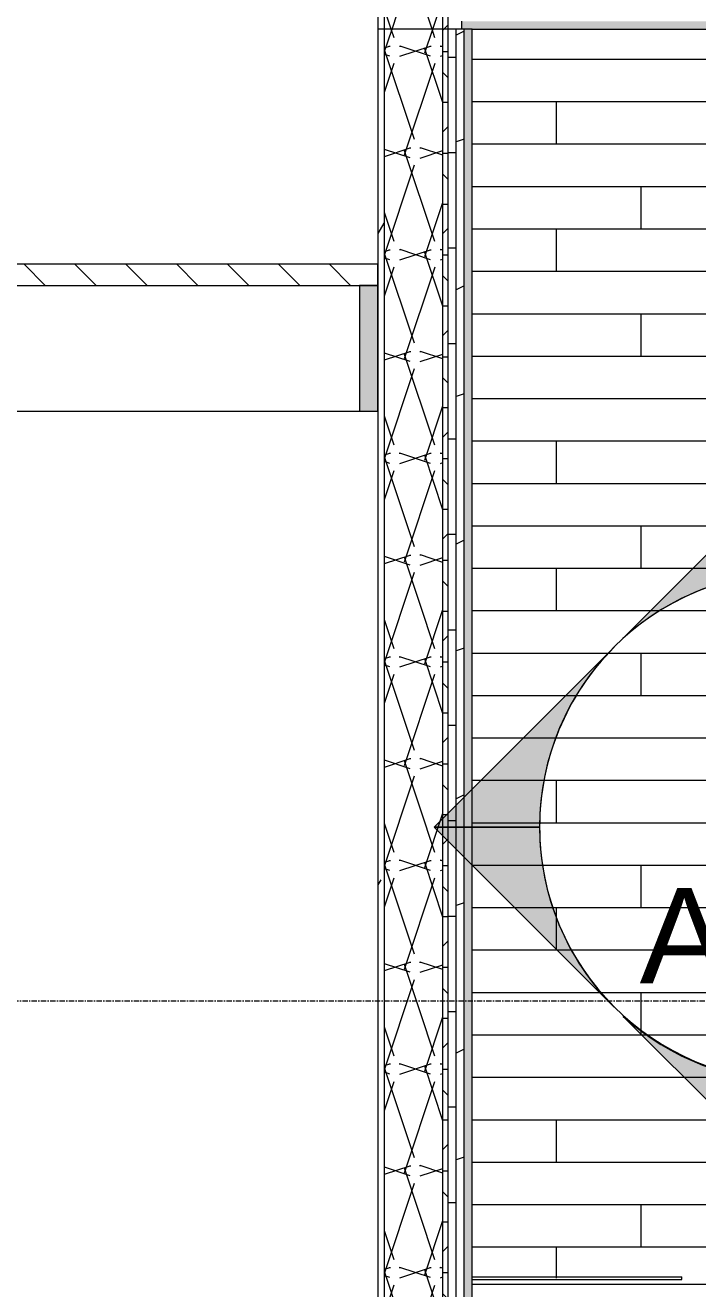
# Model space of a CAD drawing. Header units: inches. Extents: x 9661 to 16490, y -393 to 647.
# Drawn here: x 12047.8 to 12111.2, y 108.9 to 228 of the extents above; entities that cross this region are included whole.
import ezdxf

# ---------------------------------------------------------------- set-up
doc = ezdxf.new("R2010")
doc.units = ezdxf.units.IN
doc.header["$MEASUREMENT"] = 0
doc.linetypes.add('Grid Line 1_2_', pattern=[0.8749999999999999, 0.4999999999999999, -0.125, 0.125, -0.125])
for name, color, linetype, lineweight in [('0-1', 7, 'Continuous', 5), ('A-CLNG', 13, 'Continuous', 13), ('A-CLNG-1', 55, 'Continuous', 9), ('A-CLNG-3', 13, 'Continuous', 9), ('A-FLOR-LEVL-1', 51, 'Grid Line 1_2_', 9), ('A-WALL-11', 113, 'Continuous', 9), ('A-WALL-5', 55, 'Continuous', 9), ('A-WALL-8', 13, 'Continuous', 13), ('A-WALL-PATT-1', 55, 'Continuous', 9), ('A-WALL-PATT-2', 45, 'Continuous', 9), ('G-ANNO-SYMB', 111, 'Continuous', 9), ('S-STRS-1', 21, 'Continuous', 5), ('S-STRS-2', 55, 'Continuous', 9), ('S-STRS-3', 7, 'Continuous', 9), ('S-STRS-4', 45, 'Continuous', 9)]:
    doc.layers.add(name, color=color, linetype=linetype, lineweight=lineweight)
doc.styles.add('Arial', font='arial.ttf', dxfattribs={"height": 8.999999999999991})
pattern_1 = [(0, (10995.947, 72), (0, 4.798), []), (315, (10995.947, 72), (4.798426617131912, 0), [6.786, -6.786]), (45, (10995.947, 72), (4.798426617131912, 0), [6.786, -6.786])]
pattern_2 = [(0, (12113.902, 136.8), (0, 4), []), (90, (12113.902, 136.8), (-7.999999999999999, 8), [4, -28]), (90, (12129.902, 140.8), (-7.999999999999999, 8), [4, -28])]
pattern_3 = [(0, (10995.947, 72), (0, 9), []), (90, (10995.947, 72), (-9, 5.51091059616309e-16), [])]
pattern_4 = [(161.57, (10996.427, 72.48), (-3.839953775732406, -1.544153678278981e-05), [0, -27.322, 3.034, 0]), (18.43, (10995.467, 72.48), (-3.839953775732406, 1.544153678301186e-05), [0, -27.322, 3.034, 0]), (108.43, (10996.427, 72.48), (1.919622001632167, -9.600524588315459), [9.105999999999998, -21.25]), (71.57, (10995.467, 72.48), (1.919622001632168, 9.600524588315459), [9.106, -21.25])]
pattern_5 = [(0, (10995.947, 72), (30.72, 7.68), [1.267, -21.773, 1.267, -21.773, -122.88]), (0, (10995.947, 72), (30.72, 7.68), [-46.08, 1.267, -44.813, 1.267, -21.773, -53.76]), (0, (10995.947, 72), (30.72, 7.68), [-115.2, 1.267, -14.093, 1.267, -37.133]), (120, (11007.467, 75.84), (-22.01107510106448, 22.76430040425796), [1.267, -21.773, 1.267, -21.773, -122.88]), (120, (11007.467, 75.84), (-22.01107510106448, 22.76430040425796), [-46.07999999999999, 1.267, -44.813, 1.267, -21.773, -53.75999999999999]), (120, (11007.467, 75.84), (-22.01107510106448, 22.76430040425796), [-115.2, 1.267, -14.093, 1.267, -37.133]), (240, (11011.307, 91.2), (-8.708924898935503, -30.44430040425795), [1.267, -21.773, 1.267, -21.773, -122.88]), (240, (11011.307, 91.2), (-8.708924898935503, -30.44430040425795), [-46.08, 1.267, -44.813, 1.267, -21.773, -53.76]), (240, (11011.307, 91.2), (-8.708924898935503, -30.44430040425795), [-115.2, 1.267, -14.093, 1.267, -37.133])]

# ---------------------------------------------------------------- blocks, each defined once
blk = doc.blocks.new('CTR - 1st Phase -Stairs _ Elevators_rvt-1-BUILDING SECTION - EAST_WEST - LOOKING NORTH')
at = {"layer": 'S-STRS-1'}
blk.add_hatch(color=256, dxfattribs=at).paths.add_polyline_path([(12081.0643961105, 191.5986842106156), (12081.06439611051, 203.4736842104833), (12079.31439611048, 203.4736842104833), (12079.31439611048, 191.5986842106156)], flags=0)
at = {"layer": 'S-STRS-4'}
h = blk.add_hatch(dxfattribs=at)
h.set_pattern_fill('FP_4', color=256, style=0, pattern_type=2)
h.set_pattern_definition(pattern_1)
h.paths.add_polyline_path([(12081.06439611051, 203.4736842104833), (12081.06439611051, 205.4736842104837), (12016.68939610985, 205.4736842104836), (12016.68939610985, 203.4736842104867), (12080.91217268391, 203.4736842104833)], flags=0)
at = {"layer": 'S-STRS-2'}
blk.add_line((12031.83782556238, 191.5986842104902), (12079.31439611048, 191.5986842106099), dxfattribs=at)
at = {"layer": 'S-STRS-3'}
for p, q in [((12081.06439611048, 205.4736842104834), (12016.68939610985, 205.4736842104836)), ((12081.06439611048, 203.4736842104833), (12081.06439611048, 205.4736842104834)), ((12016.68939610985, 203.4736842104836), (12081.06439611048, 203.4736842104833)), ((12081.06439611048, 203.4736842106154), (12079.31439611048, 203.4736842106154)), ((12079.31439611048, 203.4736842106154), (12079.31439611047, 191.5986842106155)), ((12081.06439611047, 191.5986842106154), (12081.06439611048, 203.4736842106154)), ((12079.31439611047, 191.5986842106155), (12081.06439611047, 191.5986842106154))]:
    blk.add_line(p, q, dxfattribs=at)
blk = doc.blocks.new('Section - Section Head - Filled-22785-BUILDING SECTION - EAST_WEST - LOOKING NORTH')
at = {"layer": 'G-ANNO-SYMB'}
h = blk.add_hatch(color=256, dxfattribs=at)
edge = h.paths.add_edge_path(flags=0)
edge.add_arc((10193.78939611049, 472.9348735141762), 24.03123559096271, 89.99999999999989, 132.0783950246247, ccw=False)
edge.add_line((10193.78939611049, 496.9661091051398), (10193.78939611049, 506.8759990111303))
edge.add_line((10193.78939611049, 506.8759990111303), (10177.68494075386, 490.7715436544935))
h = blk.add_hatch(color=256, dxfattribs=at)
edge = h.paths.add_edge_path(flags=0)
edge.add_line((10176.81883336202, 489.9054362626533), (10159.84827061354, 472.9348735141764))
edge.add_line((10159.84827061354, 472.9348735141764), (10169.78939611049, 472.9348735141763))
edge.add_arc((10193.78939611049, 472.9348735141759), 23.99999999999891, 134.9999999999999, 179.9999999999994, ccw=False)
h = blk.add_hatch(color=256, dxfattribs=at)
edge = h.paths.add_edge_path(flags=0)
edge.add_arc((10193.78939611049, 472.9348735141761), 23.99999999999983, 180, 225.000000000001, ccw=False)
edge.add_line((10169.78939611049, 472.9348735141763), (10159.84827061354, 472.9348735141764))
edge.add_line((10159.84827061354, 472.9348735141764), (10176.81883336202, 455.9643107656991))
h = blk.add_hatch(color=256, dxfattribs=at)
edge = h.paths.add_edge_path(flags=0)
edge.add_line((10177.68494075386, 455.0982033738588), (10193.78939611049, 438.9937480172217))
edge.add_line((10193.78939611049, 438.9937480172217), (10193.78939611049, 448.9036379232122))
edge.add_arc((10193.78939611049, 472.934873514176), 24.03123559096389, 227.9216049753764, 270, ccw=False)
for p, q in [((10177.68494075386, 490.7715436544935), (10193.78939611049, 506.8759990111303)), ((10193.78939611049, 506.8759990111303), (10193.78939611049, 496.9661091051398)), ((10159.84827061354, 472.9348735141764), (10176.81883336202, 489.9054362626533)), ((10169.78939611049, 472.9348735141763), (10159.84827061354, 472.9348735141764)), ((10176.81883336202, 455.9643107656991), (10159.84827061354, 472.9348735141764)), ((10159.84827061354, 472.9348735141764), (10169.78939611049, 472.9348735141763)), ((10193.78939611049, 438.9937480172217), (10177.68494075386, 455.0982033738588)), ((10193.78939611049, 448.9036379232122), (10193.78939611049, 438.9937480172217))]:
    blk.add_line(p, q, dxfattribs=at)
for centre, radius, start, end in [((10193.78939611049, 472.9661091051398), 23.99999999999979, 89.99999999999967, 269.9999999999993), ((10193.78939611049, 472.9348735141762), 24.03123559096271, 89.99999999999953, 132.0783950246243), ((10193.78939611049, 472.9661091051398), 23.99999999999997, 269.9999999999996, 89.99999999999993), ((10193.78939611049, 472.9348735141759), 23.99999999999891, 134.9999999999996, 179.9999999999991), ((10193.78939611049, 472.9348735141761), 23.99999999999983, 179.9999999999996, 225.0000000000006), ((10193.78939611049, 472.934873514176), 24.03123559096389, 227.9216049753761, 269.9999999999996)]:
    blk.add_arc(centre, radius, start, end, dxfattribs=at)

msp = doc.modelspace()

# ---------------------------------------------------------------- hatches: boundary and pattern name
at = {"layer": 'A-CLNG'}
msp.add_hatch(color=256, dxfattribs=at).paths.add_polyline_path([(12117.83939611018, 227.624999999944), (12117.83939611018, 228.3749999999441), (12088.93939611022, 228.3749999999442), (12088.93939611022, 227.6249999999446), (12109.71439611049, 227.6249999999443)], flags=0)
at = {"layer": 'A-WALL-8'}
msp.add_hatch(color=256, dxfattribs=at).paths.add_polyline_path([(12089.93939611052, -4.295209306843087e-11), (12089.9393961105, 227.6249999999444), (12089.1893961105, 227.6249999999444), (12089.1893961105, -4.294942853317173e-11)], flags=0)
at = {"layer": 'A-WALL-PATT-1'}
h = msp.add_hatch(dxfattribs=at)
h.set_pattern_fill('FP_8', color=256, style=0, pattern_type=2)
h.set_pattern_definition(pattern_2)
h.paths.add_polyline_path([(12089.93939611051, 109.749999999943), (12109.71439611049, 109.9999999999442), (12109.71439611049, 227.6249999999443), (12089.9393961105, 227.6249999999444), (12089.9393961105, 109.9999999999443)], flags=0)
h.paths.add_polyline_path([(12109.71439611049, 233.8749999999427), (12109.7143961105, 398.061844843704), (12105.08135567088, 398.1583665195294), (12104.86047082077, 387.4232077971265), (12096.86216374312, 387.5877796405164), (12097.08309095211, 398.3249970345038), (12090.68939611049, 398.458199010371), (12090.68939611049, 233.8749999999445), (12102.67872650601, 233.8749999999443)], flags=0)
h = msp.add_hatch(dxfattribs=at)
h.set_pattern_fill('FP_8', color=256, style=0, pattern_type=2)
h.set_pattern_definition(pattern_2)
h.paths.add_polyline_path([(12118.08939611049, 109.2499999999442), (12118.08939611049, 227.6249999999443), (12109.71439611049, 227.6249999999443), (12109.71439611049, 109.9999999999442), (12117.83939611018, 109.9999999999442), (12117.8393961105, 109.2499999999442)], flags=0)
at = {"layer": 'A-WALL-PATT-2'}
h = msp.add_hatch(dxfattribs=at)
h.set_pattern_fill('FP_1', color=256, style=0, pattern_type=2)
h.set_pattern_definition(pattern_4)
h.paths.add_polyline_path([(12087.1893961105, 227.6249999999444), (12087.18939611049, 399.2812784197975), (12081.68939611049, 399.395861753131), (12081.6893961105, 227.6249999999444), (12082.96260150601, 227.6249999999444)], flags=0)
h = msp.add_hatch(dxfattribs=at)
h.set_pattern_fill('FP_5', color=256, style=0, pattern_type=2)
h.set_pattern_definition(pattern_5)
h.paths.add_polyline_path([(12081.06439611051, 227.6249999999446), (12081.68939611033, 227.6249999999446), (12081.68939611033, 398.6456990103653), (12081.06439611049, 398.6456990103666), (12081.06439611049, 239.8244155928995)], flags=0)
h = msp.add_hatch(dxfattribs=at)
h.set_pattern_fill('FP_4', color=256, style=0, pattern_type=2)
h.set_pattern_definition(pattern_1)
h.paths.add_polyline_path([(12087.68939611049, 227.6249999999444), (12087.68939611049, 398.5206990103708), (12087.18939611049, 398.5206990103708), (12087.1893961105, 227.6249999999444)], flags=0)
h = msp.add_hatch(dxfattribs=at)
h.set_pattern_fill('FP_7', color=256, style=0, pattern_type=2)
h.set_pattern_definition(pattern_3)
h.paths.add_polyline_path([(12088.4393961105, 227.6249999999444), (12088.93939611022, 227.6249999999444), (12088.93939611022, 228.3749999999442), (12090.68939611049, 228.3749999999444), (12090.68939611049, 398.458199010371), (12087.68939611049, 398.5206990103708), (12087.68939611049, 227.6249999999444)], flags=0)
h = msp.add_hatch(dxfattribs=at)
h.set_pattern_fill('FP_5', color=256, style=0, pattern_type=2)
h.set_pattern_definition(pattern_5)
h.paths.add_polyline_path([(12081.18939611052, -3.000000000054516), (12081.68939611033, -3.000000000054519), (12081.68939611033, 227.6249999949281), (12081.06439611051, 227.6249999999446), (12081.06439611051, -3.000000000054516)], flags=0)
h = msp.add_hatch(dxfattribs=at)
h.set_pattern_fill('FP_1', color=256, style=0, pattern_type=2)
h.set_pattern_definition(pattern_4)
h.paths.add_polyline_path([(12081.6893961105, -3.000000000054519), (12087.1893961105, -3.000000000043112), (12087.1893961105, 227.6249999999444), (12081.6893961105, 227.6249999999444), (12081.6893961105, 0.5469155928992617)], flags=0)
h = msp.add_hatch(dxfattribs=at)
h.set_pattern_fill('FP_4', color=256, style=0, pattern_type=2)
h.set_pattern_definition(pattern_1)
h.paths.add_polyline_path([(12087.68939611051, -4.294409946265353e-11), (12087.68939611049, 227.6249999999444), (12087.1893961105, 227.6249999999444), (12087.1893961105, -4.294232310581413e-11)], flags=0)
h = msp.add_hatch(dxfattribs=at)
h.set_pattern_fill('FP_7', color=256, style=0, pattern_type=2)
h.set_pattern_definition(pattern_3)
h.paths.add_polyline_path([(12087.68939611051, -4.294409946265353e-11), (12088.4393961105, -4.294676399791263e-11), (12088.4393961105, 227.6249999999444), (12087.68939611049, 227.6249999999444), (12087.68939611051, 0.09642857138609992)], flags=0)
h = msp.add_hatch(dxfattribs=at)
h.set_pattern_fill('FP_6', color=256, style=0, pattern_type=2)
h.set_pattern_definition([(216.87, (11005.547, 96), (71.99991425186792, 48.00012862194922), [12, -108]), (206.565, (11019.947, 88.8), (-23.99973903924772, -23.99969616574361), [26.833, -26.833]), (198.435, (11019.947, 76.8), (-47.99987493937634, -23.99951672022235), [15.179, -60.71599999999999])])
h.paths.add_polyline_path([(12088.4393961105, -4.294676399791263e-11), (12089.1893961105, 0.03214285710029262), (12089.1893961105, 227.6249999999444), (12088.4393961105, 227.6249999999444), (12088.4393961105, 0.0642857142433668)], flags=0)

# ---------------------------------------------------------------- linework, layer by layer
at = {"layer": 'A-CLNG-1'}
for p, q in [((12089.9393961105, 109.9999999999443), (12109.71439611049, 109.9999999999443)), ((12117.83939611049, 109.2499999999442), (12089.9393961105, 109.2499999999443))]:
    msp.add_line(p, q, dxfattribs=at)
at = {"layer": 'A-CLNG-3'}
for p, q in [((12088.93939611022, 228.3749999999444), (12088.93939611022, 227.6249999999444)), ((12089.93939611051, 227.6249999999444), (12117.83939611016, 227.6249999999442))]:
    msp.add_line(p, q, dxfattribs=at)
at = {"layer": 'A-FLOR-LEVL-1'}
msp.add_line((9660.528362596373, 135.9999999998887), (12376.05906771237, 135.9999999998606), dxfattribs=at)
at = {"layer": 'A-WALL-11'}
for p, q in [((12081.6893961105, -3.000000000042923), (12081.68939611049, 399.3958617531306)), ((12087.1893961105, -3.000000000042942), (12087.18939611049, 399.2812784197972)), ((12081.06439611049, 398.6587198437041), (12081.0643961105, -3.00000000004292)), ((12087.6893961105, -3.000000000042944), (12087.68939611049, 398.5206990103708)), ((12089.93939611051, 227.6249999999444), (12081.06439611051, 227.6249999999444)), ((12088.4393961105, -3.000000000042947), (12088.4393961105, 227.6249999999444)), ((12089.1893961105, -3.000000000042949), (12089.1893961105, 227.6249999999444)), ((12089.9393961105, -3.000000000042952), (12089.93939611051, 227.6249999999444))]:
    msp.add_line(p, q, dxfattribs=at)
at = {"layer": 'A-WALL-5'}
for p, q in [((12089.9393961105, 109.749999999943), (12109.71439611049, 109.749999999944)), ((12109.71439611049, 109.749999999944), (12109.71439611049, 109.9999999999443))]:
    msp.add_line(p, q, dxfattribs=at)

# ---------------------------------------------------------------- block references
at = {"layer": '0-1'}
msp.add_blockref('CTR - 1st Phase -Stairs _ Elevators_rvt-1-BUILDING SECTION - EAST_WEST - LOOKING NORTH', (0, 0), dxfattribs=at)
at = {"layer": 'G-ANNO-SYMB'}
msp.add_blockref('Section - Section Head - Filled-22785-BUILDING SECTION - EAST_WEST - LOOKING NORTH', (1926.524160457748, -320.5475975168089), dxfattribs=at)

# ---------------------------------------------------------------- texts
at = {"layer": 'G-ANNO-SYMB', "insert": (12105.7484856043, 146.6596682682025), "char_height": 8.999999999999991, "width": 35.75399999999996, "attachment_point": 1, "style": 'Arial'}
msp.add_mtext('A200', dxfattribs=at)

doc.saveas('drawing.dxf')
